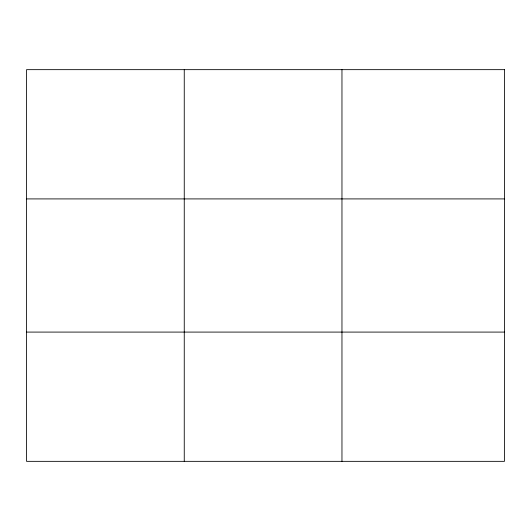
<?xml version="1.0" encoding="UTF-8"?>
<svg xmlns="http://www.w3.org/2000/svg" width="531" height="531" viewBox="0 0 531 531"><rect width="100%" height="100%" fill="white"/><g stroke="black" fill="none" stroke-linecap="round" stroke-linejoin="round"><path stroke-width="0.8" d="M184.257 461.346L184.257 69.654M341.964 461.346L341.964 69.654M26.55 198.913L504.45 198.913M26.55 332.087L504.45 332.087M504.45 69.654L504.45 461.346L26.55 461.346L26.55 69.654L504.45 69.654"/></g></svg>
